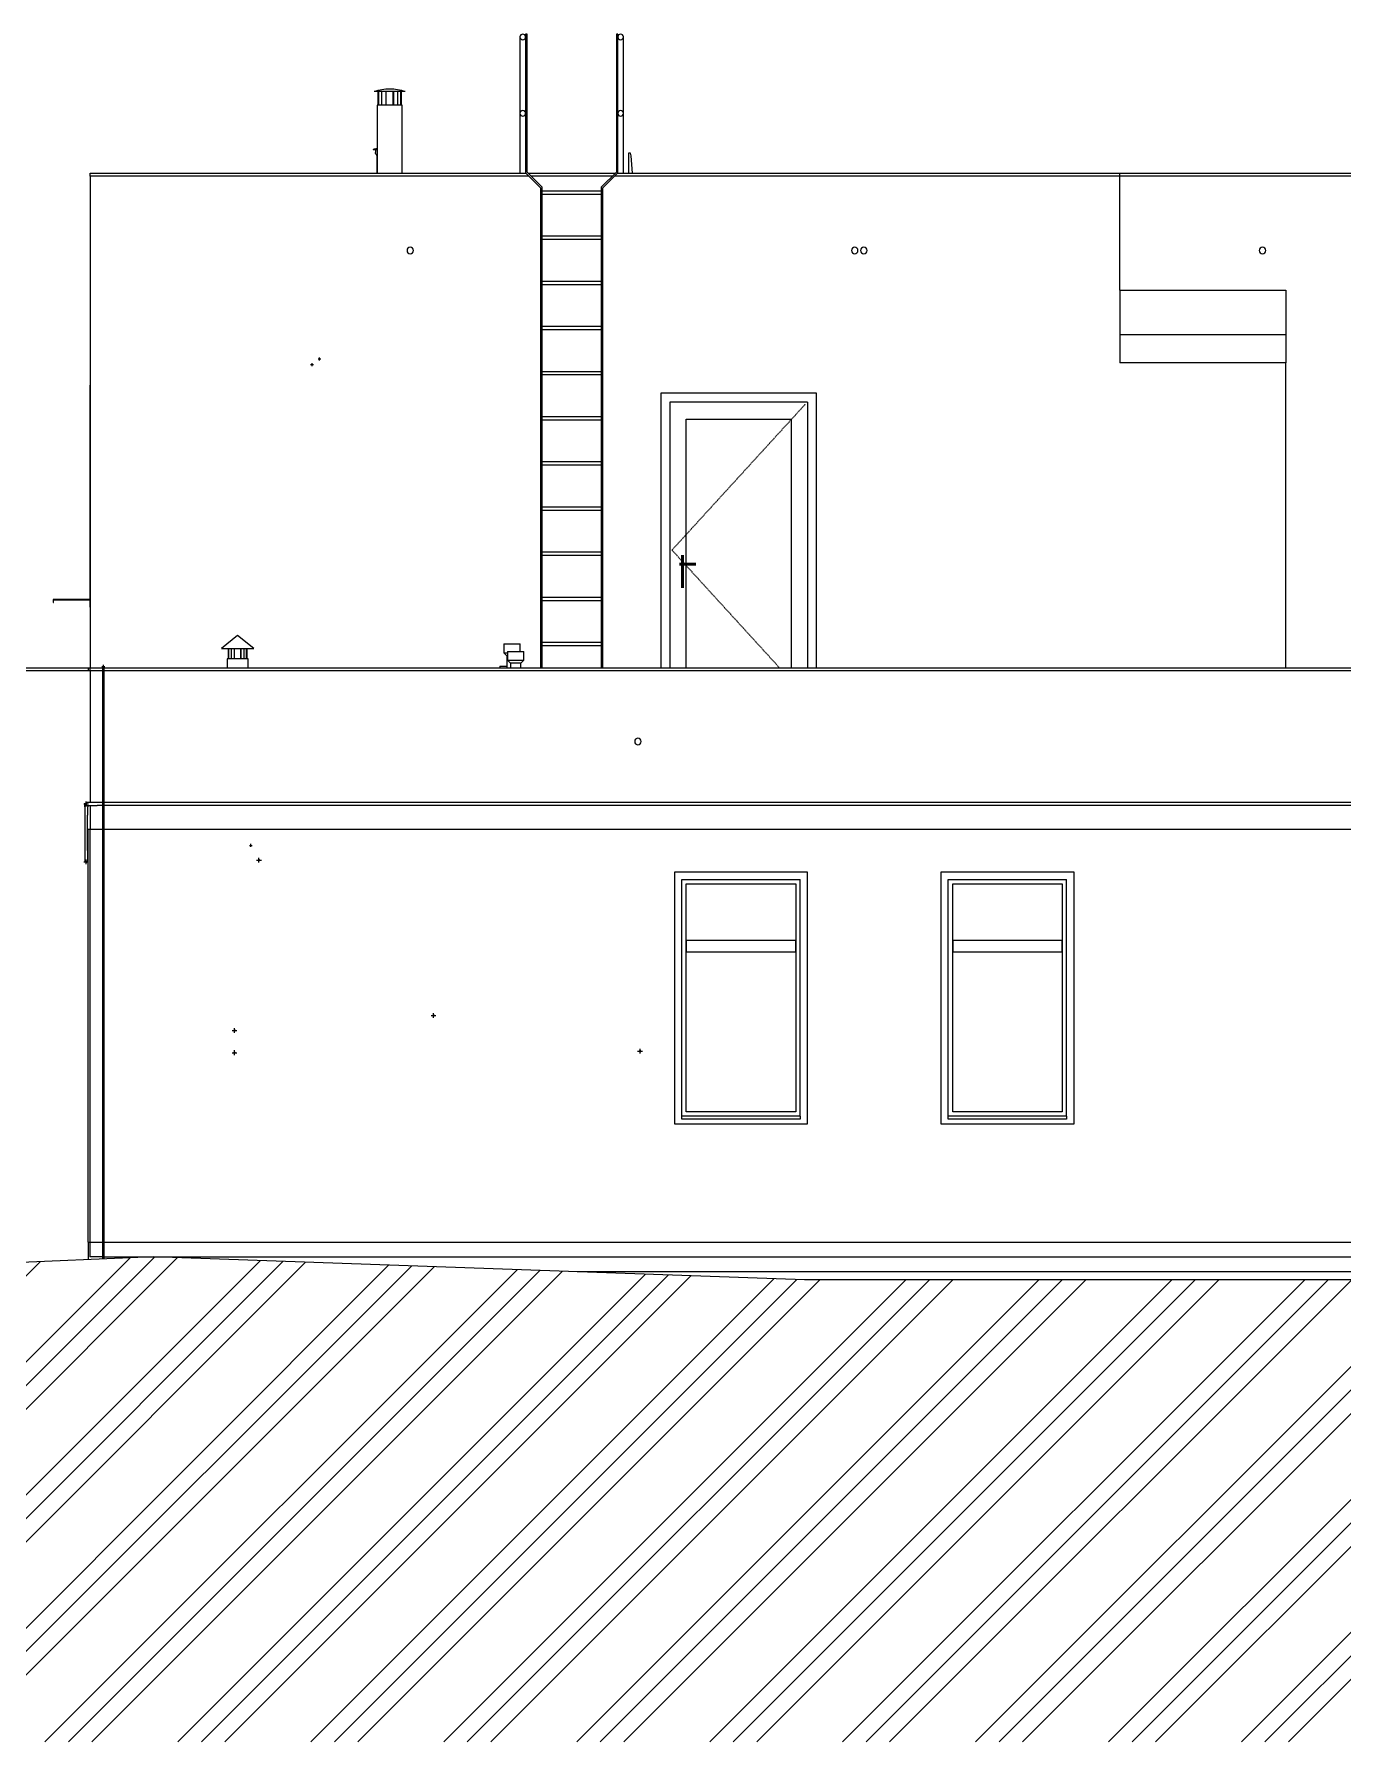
# Model space of a CAD drawing. Header units: millimetres. Extents: x -4051 to 472247, y -45352 to 20466.
# Drawn here: x 406006 to 414846, y -1045 to 10490 of the extents above; entities that cross this region are included whole.
import ezdxf

# ---------------------------------------------------------------- set-up
doc = ezdxf.new("R2010")
doc.units = ezdxf.units.MM
doc.linetypes.add('Čárka', pattern=[6.35, 3.175, -3.175])
for name, color, linetype, lineweight in [('A-DETL-GENF', 92, 'Continuous', 9), ('A-DETL-THIN', 151, 'Continuous', 9), ('A-DOOR', 31, 'Continuous', 9), ('A-DOOR-FRAM', 31, 'Continuous', 9), ('A-FLOR', 192, 'Continuous', 9), ('A-GLAZ', 151, 'Continuous', 9), ('A-ROOF', 132, 'Continuous', 9), ('A-WALL', 113, 'Continuous', 9), ('E-POWR-CNDT', 130, 'Continuous', 9), ('E-POWR-CNTR', 130, 'Continuous', 9), ('E-POWR-DROP', 130, 'Continuous', 9), ('M-EQPM', 50, 'Continuous', 9), ('M-HVAC-CDFF', 50, 'Continuous', 9), ('Q-SPCQ', 91, 'Continuous', 9)]:
    doc.layers.add(name, color=color, linetype=linetype, lineweight=lineweight)

# ---------------------------------------------------------------- blocks, each defined once
blk = doc.blocks.new('OKNO_1k_nadsvetlik - OKNO_1k_nadsvetlik_900 x 1700-1969443-Z-Bourání')
at = {"layer": 'A-GLAZ'}
for p, q in [((20988.807457, 4830), (20088.807457, 4830)), ((20088.807457, 4830), (20088.807457, 3130)), ((20138.807457, 3182), (20138.807457, 4780)), ((20138.807457, 4780), (20938.807457, 4780)), ((20168.807457, 3210), (20168.807457, 4750)), ((20168.807457, 4750), (20908.807457, 4750)), ((20908.807457, 4750), (20908.807457, 3210)), ((20938.807457, 3182), (20938.807457, 4780)), ((20988.807457, 3130), (20988.807457, 4830)), ((20168.807457, 4370), (20908.807457, 4370)), ((20168.807457, 4370), (20168.807457, 4290)), ((20908.807457, 4290), (20168.807457, 4290)), ((20908.807457, 4290), (20908.807457, 4370)), ((20088.807457, 3130), (20988.807457, 3130)), ((20908.807457, 3210), (20168.807457, 3210))]:
    blk.add_line(p, q, dxfattribs=at)
blk = doc.blocks.new('parapet_ext - parapet_ext-1802001-Z-Bourání')
at = {"layer": 'Q-SPCQ'}
for p, q in [((20138.807457, 3160), (20138.807457, 3182)), ((20938.807457, 3182), (20138.807457, 3182)), ((20938.807457, 3160), (20138.807457, 3160)), ((20938.807457, 3182), (20938.807457, 3160))]:
    blk.add_line(p, q, dxfattribs=at)
blk = doc.blocks.new('OKNO_1k_nadsvetlik - OKNO_1k_nadsvetlik_900 x 1500-1969521-Z-Bourání')
at = {"layer": 'A-GLAZ'}
blk.add_line((16142, 6620), (16142, 8120), dxfattribs=at)
blk = doc.blocks.new('parapet_ext - parapet_ext-V196-Z-Bourání')
at = {"layer": 'Q-SPCQ'}
for p, q in [((16142, 6672), (15893, 6672)), ((15893, 6672), (15893, 6650)), ((15893, 6650), (15895, 6650)), ((15895, 6670), (16142, 6670)), ((15895, 6650), (15895, 6670))]:
    blk.add_line(p, q, dxfattribs=at)
blk = doc.blocks.new('Žebřík - Standardní 2-1244553-Z-Bourání')
at = {"layer": 'Q-SPCQ', "color": 41}
for p, q in [((19046, 10471), (19046, 9550)), ((19094, 10490), (19084, 10490)), ((19084, 10490), (19084, 9553)), ((19094, 9557), (19094, 10490)), ((19707, 10490), (19697, 10490)), ((19697, 10490), (19697, 9557)), ((19707, 9553), (19707, 10490)), ((19745, 9550), (19745, 10471)), ((19084, 9553), (19185, 9452)), ((19084, 9550), (19084, 9553)), ((19195, 9456), (19094, 9557)), ((19697, 9557), (19595, 9456)), ((19605, 9452), (19707, 9553)), ((19707, 9553), (19707, 9550)), ((19185, 9452), (19185, 6210)), ((19195, 6210), (19195, 9456)), ((19595, 9430), (19195, 9430)), ((19195, 9410), (19595, 9410)), ((19595, 9456), (19595, 6210)), ((19605, 6210), (19605, 9452)), ((19595, 9125), (19195, 9125)), ((19195, 9105), (19595, 9105)), ((19595, 8820), (19195, 8820)), ((19195, 8800), (19595, 8800)), ((19595, 8515), (19195, 8515)), ((19195, 8495), (19595, 8495)), ((19595, 8210), (19195, 8210)), ((19195, 8190), (19595, 8190)), ((19595, 7905), (19195, 7905)), ((19195, 7885), (19595, 7885)), ((19595, 7600), (19195, 7600)), ((19195, 7580), (19595, 7580)), ((19595, 7295), (19195, 7295)), ((19195, 7275), (19595, 7275)), ((19595, 6990), (19195, 6990)), ((19195, 6970), (19595, 6970)), ((19595, 6685), (19195, 6685)), ((19195, 6665), (19595, 6665)), ((19595, 6380), (19195, 6380)), ((19195, 6360), (19595, 6360))]:
    blk.add_line(p, q, dxfattribs=at)
for centre, start, end in [((19065, 10471), 90, 270), ((19065, 10471), 270, 90), ((19726, 10471), 90, 270), ((19726, 10471), 270, 90), ((19065, 9955), 0, 180), ((19065, 9955), 180, 0), ((19726, 9955), 0, 180), ((19726, 9955), 180, 0)]:
    blk.add_arc(centre, 19, start, end, dxfattribs=at)
for points in [[(19046, 9959), (19046, 9957), (19046, 9956), (19046, 9955)], [(19046, 9955), (19046, 9954), (19046, 9953), (19046, 9951)], [(19081, 9966), (19080, 9966), (19080, 9966), (19079, 9967), (19079, 9968), (19078, 9969), (19077, 9970), (19076, 9970), (19075, 9971), (19075, 9971), (19074, 9971)], [(19084, 9951), (19084, 9953), (19084, 9954), (19084, 9955)], [(19707, 9959), (19707, 9957), (19707, 9956), (19707, 9955)], [(19707, 9955), (19707, 9954), (19707, 9953), (19707, 9951)], [(19742, 9966), (19742, 9966), (19741, 9966), (19741, 9967), (19740, 9968), (19739, 9969), (19738, 9970), (19738, 9970), (19737, 9971), (19736, 9971), (19736, 9971)], [(19745, 9951), (19745, 9953), (19745, 9954), (19745, 9955)]]:
    blk.add_open_spline(points, degree=3, dxfattribs=at)
for points, knots in [([(19048, 9964), (19048, 9963), (19047, 9962), (19047, 9961), (19047, 9961)], [0.654192, 0.654192, 0.654192, 0.654192, 0.7142857, 0.7758452, 0.7758452, 0.7758452, 0.7758452]), ([(19047, 9949), (19047, 9949), (19047, 9948), (19048, 9947), (19048, 9946)], [0.2241548, 0.2241548, 0.2241548, 0.2241548, 0.2857143, 0.345808, 0.345808, 0.345808, 0.345808]), ([(19048, 9946), (19048, 9946), (19049, 9945), (19049, 9944), (19050, 9944), (19050, 9943), (19051, 9942), (19052, 9941), (19053, 9940), (19053, 9940), (19054, 9939), (19055, 9939), (19055, 9939)], [0.3648454, 0.3648454, 0.3648454, 0.3648454, 0.3928571, 0.4285714, 0.4642857, 0.5, 0.5357143, 0.5714286, 0.6071429, 0.6428571, 0.6785714, 0.7142857, 0.7142857, 0.7142857, 0.7142857]), ([(19055, 9971), (19055, 9971), (19054, 9971), (19053, 9970), (19053, 9970), (19052, 9969), (19051, 9968), (19050, 9967), (19049, 9966), (19049, 9966)], [0.2857143, 0.2857143, 0.2857143, 0.2857143, 0.3214286, 0.3571429, 0.3928571, 0.4285714, 0.4642857, 0.5, 0.5714286, 0.5714286, 0.5714286, 0.5714286]), ([(19074, 9939), (19075, 9939), (19075, 9939), (19076, 9940), (19077, 9940), (19078, 9941), (19079, 9942), (19080, 9943), (19080, 9944), (19081, 9944)], [0.2857143, 0.2857143, 0.2857143, 0.2857143, 0.3214286, 0.3571429, 0.3928571, 0.4285714, 0.4642857, 0.5, 0.5714286, 0.5714286, 0.5714286, 0.5714286]), ([(19083, 9961), (19083, 9961), (19082, 9962), (19082, 9963), (19082, 9964)], [0.2241548, 0.2241548, 0.2241548, 0.2241548, 0.2857143, 0.345808, 0.345808, 0.345808, 0.345808]), ([(19082, 9946), (19082, 9947), (19082, 9948), (19083, 9949), (19083, 9949)], [0.654192, 0.654192, 0.654192, 0.654192, 0.7142857, 0.7758452, 0.7758452, 0.7758452, 0.7758452]), ([(19084, 9955), (19084, 9956), (19084, 9958), (19083, 9960), (19083, 9960)], [0, 0, 0, 0, 0.1428571, 0.2061763, 0.2061763, 0.2061763, 0.2061763]), ([(19709, 9964), (19709, 9963), (19708, 9962), (19708, 9961), (19708, 9961)], [0.654192, 0.654192, 0.654192, 0.654192, 0.7142857, 0.7758452, 0.7758452, 0.7758452, 0.7758452]), ([(19708, 9949), (19708, 9949), (19708, 9948), (19709, 9947), (19709, 9946)], [0.2241548, 0.2241548, 0.2241548, 0.2241548, 0.2857143, 0.345808, 0.345808, 0.345808, 0.345808]), ([(19709, 9946), (19710, 9946), (19710, 9945), (19710, 9944), (19711, 9944), (19712, 9943), (19712, 9942), (19713, 9941), (19714, 9940), (19715, 9940), (19716, 9939), (19716, 9939), (19717, 9939)], [0.3648454, 0.3648454, 0.3648454, 0.3648454, 0.3928571, 0.4285714, 0.4642857, 0.5, 0.5357143, 0.5714286, 0.6071429, 0.6428571, 0.6785714, 0.7142857, 0.7142857, 0.7142857, 0.7142857]), ([(19717, 9971), (19716, 9971), (19716, 9971), (19715, 9970), (19714, 9970), (19713, 9969), (19712, 9968), (19711, 9967), (19711, 9966), (19710, 9966)], [0.2857143, 0.2857143, 0.2857143, 0.2857143, 0.3214286, 0.3571429, 0.3928571, 0.4285714, 0.4642857, 0.5, 0.5714286, 0.5714286, 0.5714286, 0.5714286]), ([(19736, 9939), (19736, 9939), (19737, 9939), (19738, 9940), (19738, 9940), (19739, 9941), (19740, 9942), (19741, 9943), (19742, 9944), (19742, 9944)], [0.2857143, 0.2857143, 0.2857143, 0.2857143, 0.3214286, 0.3571429, 0.3928571, 0.4285714, 0.4642857, 0.5, 0.5714286, 0.5714286, 0.5714286, 0.5714286]), ([(19744, 9961), (19744, 9961), (19744, 9962), (19743, 9963), (19743, 9964)], [0.2241548, 0.2241548, 0.2241548, 0.2241548, 0.2857143, 0.345808, 0.345808, 0.345808, 0.345808]), ([(19743, 9946), (19743, 9947), (19744, 9948), (19744, 9949), (19744, 9949)], [0.654192, 0.654192, 0.654192, 0.654192, 0.7142857, 0.7758452, 0.7758452, 0.7758452, 0.7758452]), ([(19745, 9955), (19745, 9956), (19745, 9958), (19745, 9960), (19744, 9960)], [0, 0, 0, 0, 0.1428571, 0.2061763, 0.2061763, 0.2061763, 0.2061763])]:
    blk.add_open_spline(points, degree=3, knots=knots, dxfattribs=at)
blk = doc.blocks.new('DVERE_1k_oblozka - DD03_01_900x1970_koupelna-1549490-Z-Bourání')
at = {"layer": 'A-DOOR'}
for p, q in [((20058, 8005), (20058, 6210)), ((20988, 8005), (20058, 8005)), ((20988, 8005), (20988, 6210)), ((20168, 6210), (20168, 7890)), ((20168, 7890), (20878, 7890)), ((20878, 7890), (20878, 6210))]:
    blk.add_line(p, q, dxfattribs=at)
at = {"layer": 'A-DOOR', "linetype": 'Čárka'}
for p, q in [((20073, 7005), (20973, 7990)), ((20799, 6210), (20073, 7005))]:
    blk.add_line(p, q, dxfattribs=at)
at = {"layer": 'A-DOOR', "lineweight": 50}
for p, q in [((20143, 6970), (20143, 6750)), ((20233, 6910), (20123, 6910))]:
    blk.add_line(p, q, dxfattribs=at)
at = {"layer": 'A-DOOR-FRAM'}
for p, q in [((19998, 8065), (19998, 6210)), ((21048, 8065), (19998, 8065)), ((21048, 6210), (21048, 8065))]:
    blk.add_line(p, q, dxfattribs=at)
blk = doc.blocks.new('DPS_antenna - DPS_antenna-1509611-Z-Bourání')
at = {"layer": 'M-EQPM', "color": 41}
for p, q in [((19791, 9686), (19780, 9686)), ((19780, 9686), (19780, 9551))]:
    blk.add_line(p, q, dxfattribs=at)
at = {"layer": 'M-EQPM', "color": 41, "flags": 128}
blk.add_lwpolyline([(19807, 9550), (19798, 9667), (19792, 9685), (19792, 9686), (19792, 9686), (19791, 9686)], dxfattribs=at)
blk = doc.blocks.new('Komín3 - Komín3-1950367-Z-Bourání')
at = {"layer": 'M-HVAC-CDFF'}
for p, q in [((18064, 10104), (18166, 10104)), ((18087, 10104), (18087, 10010)), ((18092, 10010), (18092, 10104)), ((18114, 10010), (18114, 10104)), ((18140, 10104), (18140, 10010)), ((18142, 10010), (18142, 10104)), ((18166, 10104), (18269, 10104)), ((18190, 10010), (18190, 10104)), ((18193, 10010), (18193, 10104)), ((18219, 10104), (18219, 10010)), ((18241, 10010), (18241, 10104)), ((18246, 10010), (18246, 10104)), ((18081, 10010), (18081, 9550)), ((18166, 10010), (18081, 10010)), ((18251, 10010), (18166, 10010)), ((18251, 9550), (18251, 10010))]:
    blk.add_line(p, q, dxfattribs=at)
at = {"layer": 'M-HVAC-CDFF', "flags": 128}
for points in [[(18062, 10104), (18075, 10108), (18088, 10112), (18101, 10114), (18114, 10117), (18127, 10119), (18141, 10120), (18154, 10121), (18166, 10121)], [(18166, 10121), (18180, 10121), (18193, 10120), (18206, 10118), (18219, 10117), (18233, 10114), (18246, 10111), (18258, 10108), (18270, 10104)]]:
    blk.add_lwpolyline(points, dxfattribs=at)
blk = doc.blocks.new('Komín4 - Komín4-1953879-Z-Bourání')
at = {"layer": 'M-HVAC-CDFF'}
for p, q in [((18056, 9710), (18081, 9710)), ((18056, 9710), (18066, 9710)), ((18070, 9713), (18080, 9713)), ((18070, 9710), (18070, 9690)), ((18075, 9678), (18080, 9678)), ((18080, 9670), (18080, 9550))]:
    blk.add_line(p, q, dxfattribs=at)
at = {"layer": 'M-HVAC-CDFF', "flags": 128}
for points in [[(18055, 9710), (18055, 9710), (18055, 9710), (18055, 9710), (18055, 9710), (18055, 9711), (18055, 9711), (18055, 9711), (18055, 9711), (18055, 9711), (18055, 9711), (18055, 9711), (18055, 9711), (18055, 9711), (18056, 9711), (18056, 9712), (18056, 9712), (18056, 9712), (18056, 9712), (18056, 9712), (18056, 9712), (18056, 9712), (18056, 9712), (18056, 9712), (18056, 9712), (18056, 9712), (18056, 9712), (18057, 9712), (18057, 9712), (18057, 9712), (18057, 9713), (18057, 9713), (18057, 9713), (18057, 9713), (18057, 9713), (18057, 9713), (18057, 9713), (18058, 9713), (18058, 9713), (18058, 9713), (18058, 9713)], [(18058, 9713), (18058, 9713), (18058, 9713), (18058, 9713), (18059, 9713), (18059, 9713), (18060, 9713), (18061, 9713), (18062, 9713), (18063, 9713), (18064, 9713), (18066, 9713), (18067, 9713), (18069, 9713), (18070, 9713), (18072, 9713), (18074, 9713), (18075, 9713)], [(18081, 9713), (18079, 9713), (18077, 9713), (18075, 9713), (18073, 9713), (18071, 9713), (18069, 9713), (18068, 9713), (18066, 9713), (18065, 9713), (18063, 9713), (18062, 9713), (18061, 9713), (18060, 9713), (18060, 9713), (18059, 9713), (18059, 9713), (18058, 9713), (18058, 9713), (18058, 9713), (18058, 9713)], [(18070, 9713), (18070, 9713), (18070, 9713), (18070, 9713), (18070, 9713), (18070, 9713), (18070, 9713), (18070, 9713), (18070, 9714), (18070, 9714), (18070, 9714), (18070, 9714), (18070, 9714), (18070, 9714), (18071, 9714), (18071, 9714), (18071, 9714), (18071, 9714), (18071, 9715), (18071, 9715), (18071, 9715), (18071, 9715), (18071, 9715), (18071, 9715), (18071, 9715), (18071, 9715), (18071, 9715), (18072, 9715), (18072, 9715), (18072, 9715), (18072, 9715), (18072, 9715), (18072, 9715), (18072, 9715), (18072, 9715), (18072, 9715), (18072, 9715), (18073, 9715), (18073, 9715), (18073, 9715), (18073, 9715)], [(18073, 9715), (18073, 9715), (18073, 9715), (18073, 9715), (18074, 9715), (18074, 9715), (18075, 9715), (18075, 9715), (18076, 9715), (18077, 9715), (18078, 9715), (18079, 9715), (18080, 9715)], [(18081, 9715), (18080, 9715), (18078, 9715), (18077, 9715), (18076, 9715), (18076, 9715), (18075, 9715), (18074, 9715), (18074, 9715), (18073, 9715), (18073, 9715), (18073, 9715), (18073, 9715), (18073, 9715)], [(18075, 9678), (18075, 9679), (18075, 9679), (18074, 9680), (18074, 9680), (18073, 9680), (18073, 9681), (18073, 9681), (18072, 9682), (18072, 9682), (18072, 9683), (18072, 9683), (18071, 9684), (18071, 9684), (18071, 9685), (18071, 9685), (18071, 9686), (18070, 9687), (18070, 9687), (18070, 9688), (18070, 9688), (18070, 9689), (18070, 9689), (18070, 9690)], [(18080, 9670), (18080, 9670), (18080, 9671), (18080, 9671), (18080, 9672), (18080, 9672), (18080, 9672), (18080, 9673), (18080, 9673), (18079, 9674), (18079, 9674), (18079, 9674), (18079, 9675), (18079, 9675), (18079, 9675), (18078, 9676), (18078, 9676), (18078, 9676), (18078, 9677), (18077, 9677), (18077, 9677), (18077, 9677), (18076, 9678), (18076, 9678), (18076, 9678), (18076, 9678), (18075, 9678)]]:
    blk.add_lwpolyline(points, dxfattribs=at)
blk = doc.blocks.new('Komín5 - Komín5-V199-Z-Bourání')
at = {"layer": 'M-HVAC-CDFF'}
for p, q in [((17139, 6427), (17029, 6340)), ((17249, 6340), (17139, 6427)), ((17029, 6340), (17139, 6340)), ((17069, 6270), (17069, 6210)), ((17139, 6270), (17069, 6270)), ((17075, 6340), (17075, 6270)), ((17080, 6270), (17080, 6340)), ((17098, 6270), (17098, 6340)), ((17115, 6340), (17115, 6270)), ((17118, 6270), (17118, 6340)), ((17139, 6340), (17249, 6340)), ((17209, 6270), (17139, 6270)), ((17160, 6270), (17160, 6340)), ((17162, 6270), (17162, 6340)), ((17180, 6340), (17180, 6270)), ((17198, 6270), (17198, 6340)), ((17203, 6270), (17203, 6340)), ((17209, 6210), (17209, 6270))]:
    blk.add_line(p, q, dxfattribs=at)
blk = doc.blocks.new('Větrací_vyústka_střecha - Větrací_vyústka_střecha-1989516-Z-Bourání')
at = {"layer": 'M-HVAC-CDFF'}
for q in [(18909, 6210), (18957, 6221)]:
    blk.add_line((18909, 6221), q, dxfattribs=at)
blk = doc.blocks.new('Větrací_vyústka_střecha - Větrací_vyústka_střecha-V200-Z-Bourání')
at = {"layer": 'M-HVAC-CDFF'}
for p, q in [((18937, 6371), (18937, 6311)), ((18937, 6371), (18992, 6371)), ((18992, 6371), (19048, 6371)), ((19048, 6321), (19048, 6371)), ((18937, 6311), (18957, 6290)), ((18937, 6311), (18962, 6311)), ((18957, 6290), (18957, 6210)), ((18962, 6290), (18957, 6290))]:
    blk.add_line(p, q, dxfattribs=at)
blk = doc.blocks.new('Větrací_vyústka_střecha - Větrací_vyústka_střecha-V201-Z-Bourání')
at = {"layer": 'M-HVAC-CDFF'}
for p, q in [((18962, 6321), (18962, 6261)), ((18962, 6321), (19017, 6321)), ((18962, 6261), (18982, 6240)), ((18962, 6261), (19017, 6261)), ((18982, 6240), (18982, 6210)), ((19017, 6240), (18982, 6240)), ((19017, 6321), (19073, 6321)), ((19017, 6261), (19073, 6261)), ((19052, 6240), (19017, 6240)), ((19052, 6240), (19073, 6261)), ((19052, 6210), (19052, 6240)), ((19073, 6261), (19073, 6321))]:
    blk.add_line(p, q, dxfattribs=at)

msp = doc.modelspace()

# ---------------------------------------------------------------- hatches: boundary and pattern name
at = {"layer": 'A-DETL-GENF'}
h = msp.add_hatch(dxfattribs=at)
h.set_pattern_fill('FP_122', style=0, pattern_type=2)
h.set_pattern_definition([(45, (441408.24, 0), (-449.013, 449.013), []), (45, (441567, 0), (0, 898.0256), []), (45, (441249.5, 0), (0, 898.0256), [])])
h.paths.add_polyline_path([(423686, -1045), (423686, 1954), (422168, 1954), (415149, 2076), (411209, 2076), (406812, 2230), (403595, 2098), (393850, 2438), (384621, 2846), (381356, 2445), (379841, 2445), (379841, -1045), (420927, -1045)])
at = {"layer": 'E-POWR-DROP'}
for color, points in [(41, [(407884, 8253), (407887, 8255), (407889, 8256), (407889, 8260), (407887, 8263), (407883, 8263), (407881, 8262), (407879, 8258), (407881, 8255), (407883, 8254)]), (41, [(407934, 8291), (407937, 8292), (407939, 8295), (407939, 8298), (407937, 8301), (407933, 8301), (407931, 8300), (407930, 8295), (407931, 8293), (407933, 8291)]), (41, [(406474, 6214), (406476, 6215), (406478, 6216), (406479, 6220), (406476, 6223), (406473, 6224), (406470, 6222), (406469, 6219), (406470, 6215), (406473, 6214)]), (256, [(406361, 5281), (406366, 5286), (406367, 5289), (406367, 5292), (406363, 5298), (406356, 5299), (406352, 5296), (406349, 5290), (406352, 5284), (406354, 5282), (406358, 5282)]), (41, [(407470, 5005), (407473, 5006), (407475, 5008), (407475, 5012), (407473, 5014), (407469, 5014), (407467, 5013), (407465, 5010), (407467, 5006), (407469, 5005)]), (256, [(406361, 4891), (406366, 4896), (406367, 4898), (406367, 4902), (406363, 4908), (406356, 4909), (406352, 4906), (406349, 4900), (406352, 4894), (406354, 4892), (406358, 4892)]), (256, [(407527, 4901), (407532, 4906), (407533, 4908), (407533, 4912), (407529, 4918), (407522, 4919), (407518, 4916), (407516, 4910), (407518, 4904), (407520, 4902), (407525, 4902)]), (256, [(408707, 3852), (408712, 3857), (408713, 3859), (408713, 3863), (408709, 3869), (408702, 3870), (408698, 3867), (408695, 3861), (408698, 3855), (408700, 3853), (408704, 3853)]), (256, [(407362, 3751), (407368, 3756), (407369, 3758), (407369, 3762), (407364, 3768), (407358, 3769), (407354, 3766), (407351, 3760), (407354, 3754), (407355, 3752), (407360, 3752)]), (256, [(407362, 3602), (407368, 3606), (407369, 3608), (407369, 3613), (407364, 3618), (407358, 3619), (407354, 3617), (407351, 3610), (407354, 3604), (407355, 3603), (407360, 3602)]), (256, [(410102, 3611), (410107, 3616), (410108, 3618), (410108, 3622), (410104, 3628), (410097, 3629), (410093, 3626), (410090, 3620), (410093, 3614), (410095, 3612), (410099, 3612)])]:
    msp.add_hatch(color=color, dxfattribs=at).paths.add_polyline_path(points)

# ---------------------------------------------------------------- linework, layer by layer
at = {"layer": 'A-DETL-THIN'}
for p, q in [((406812, 2230), (403596, 2098)), ((411209, 2076), (406812, 2230)), ((415169, 2076), (411209, 2076))]:
    msp.add_line(p, q, dxfattribs=at)
at = {"layer": 'A-FLOR'}
for p, q in [((413341, 8760), (414461, 8760)), ((413341, 8760), (413341, 8270)), ((414461, 8760), (414461, 8270)), ((414461, 8460), (413341, 8460)), ((406372, 2330), (406469, 2330)), ((406372, 2330), (406372, 2212)), ((406479, 2330), (419304, 2330)), ((418176, 2130), (409675, 2130))]:
    msp.add_line(p, q, dxfattribs=at)
at = {"layer": 'A-ROOF', "color": 41}
for p, q in [((406385, 9550), (409329, 9550)), ((406385, 9530), (406385, 9550)), ((409343, 9550), (409931, 9550)), ((409946, 9550), (419304, 9550)), ((413341, 9530), (413341, 9550)), ((390344, 6210), (406470, 6210)), ((406372, 6210), (406372, 6190)), ((406385, 6190), (406385, 6210)), ((406469, 6190), (406385, 6190)), ((406478, 6210), (418176, 6210))]:
    msp.add_line(p, q, dxfattribs=at)
at = {"layer": 'A-WALL'}
for p, q in [((409349, 9530), (406385, 9530)), ((406385, 9530), (406385, 6210)), ((409911, 9530), (409363, 9530)), ((419304, 9530), (409926, 9530)), ((413341, 8760), (413341, 9530)), ((414461, 8270), (413341, 8270)), ((414461, 6210), (414461, 8270)), ((406385, 6190), (406385, 5300)), ((418176, 6190), (406479, 6190)), ((406385, 5280), (406385, 5120)), ((406372, 5120), (406469, 5120)), ((406382, 5120), (406382, 2230)), ((406479, 5120), (417926, 5120)), ((406469, 2230), (406382, 2230)), ((406479, 2230), (418176, 2230))]:
    msp.add_line(p, q, dxfattribs=at)
at = {"layer": 'A-WALL', "color": 41}
for p, q in [((406385, 6190), (390244, 6190)), ((406372, 2330), (406372, 5120))]:
    msp.add_line(p, q, dxfattribs=at)
at = {"layer": 'A-WALL'}
for centre, start, end in [((408547, 9028), 0, 180), ((408547, 9028), 180, 0), ((411549, 9028), 0, 180), ((411549, 9028), 180, 0), ((411611, 9028), 0, 180), ((411611, 9028), 180, 0), ((414304, 9028), 0, 180), ((414304, 9028), 180, 0), ((410085, 5712), 0, 180), ((410085, 5712), 180, 0)]:
    msp.add_arc(centre, 22, start, end, dxfattribs=at)
at = {"layer": 'E-POWR-CNDT', "color": 41}
for p, q in [((406469, 6199), (406469, 6166)), ((406469, 6166), (406469, 2216)), ((406479, 6166), (406479, 6199)), ((406479, 2216), (406479, 6166))]:
    msp.add_line(p, q, dxfattribs=at)
at = {"layer": 'E-POWR-CNDT'}
for p, q in [((406348, 5270), (406348, 5215)), ((406349, 5215), (406349, 4975)), ((406367, 4975), (406367, 5215)), ((406368, 5215), (406368, 5270)), ((406433, 5300), (406378, 5300)), ((406378, 5280), (406433, 5280)), ((406469, 5299), (406433, 5299)), ((406433, 5281), (406469, 5281)), ((418141, 5299), (406479, 5299)), ((406479, 5281), (415621, 5281)), ((406348, 4975), (406348, 4920)), ((406368, 4920), (406368, 4975))]:
    msp.add_line(p, q, dxfattribs=at)
at = {"layer": 'E-POWR-CNDT', "color": 41, "flags": 128}
for points in [[(406469, 6218), (406469, 6218), (406469, 6217), (406469, 6217), (406469, 6217), (406469, 6216), (406469, 6216), (406469, 6215), (406469, 6215), (406469, 6214), (406469, 6214), (406469, 6213), (406469, 6213), (406469, 6212), (406469, 6212), (406469, 6211), (406469, 6210), (406469, 6210), (406469, 6209), (406469, 6208), (406469, 6208), (406469, 6207), (406469, 6206), (406469, 6205), (406469, 6205), (406469, 6204), (406469, 6203), (406469, 6202), (406469, 6202), (406469, 6201), (406469, 6200), (406469, 6199), (406469, 6199)], [(406479, 6199), (406479, 6200), (406479, 6201), (406479, 6201), (406479, 6202), (406479, 6203), (406479, 6204), (406479, 6204), (406479, 6205), (406479, 6206), (406479, 6207), (406479, 6207), (406479, 6208), (406479, 6209), (406479, 6210), (406479, 6210), (406479, 6211), (406479, 6212), (406479, 6212), (406479, 6213), (406479, 6213), (406479, 6214), (406479, 6214), (406479, 6215), (406479, 6215), (406479, 6216), (406479, 6216), (406479, 6217), (406479, 6217)]]:
    msp.add_lwpolyline(points, dxfattribs=at)
at = {"layer": 'E-POWR-CNDT', "flags": 128}
for points in [[(406348, 5290), (406348, 5291), (406348, 5291), (406348, 5292), (406349, 5292), (406349, 5292), (406349, 5293), (406349, 5293), (406349, 5294), (406349, 5294), (406349, 5294), (406349, 5295)], [(406348, 5270), (406348, 5271), (406348, 5272), (406348, 5272), (406348, 5273), (406348, 5274), (406348, 5275), (406348, 5276), (406348, 5276), (406348, 5277), (406348, 5278), (406348, 5279), (406348, 5279), (406348, 5280), (406348, 5281), (406348, 5281), (406348, 5282), (406348, 5283), (406348, 5283), (406348, 5284), (406348, 5284), (406348, 5285), (406348, 5285), (406348, 5286), (406348, 5286), (406348, 5287), (406348, 5287)], [(406358, 5300), (406359, 5300), (406359, 5300), (406360, 5300), (406360, 5300), (406360, 5300), (406361, 5300)], [(406378, 5300), (406378, 5300), (406377, 5300), (406376, 5300), (406375, 5300), (406374, 5300), (406374, 5300), (406373, 5300), (406372, 5300), (406371, 5300), (406371, 5300), (406370, 5300), (406369, 5300), (406368, 5300), (406368, 5300), (406367, 5300), (406366, 5300), (406366, 5300), (406365, 5300), (406365, 5300), (406364, 5300), (406363, 5300), (406363, 5300), (406362, 5300), (406362, 5300), (406362, 5300), (406361, 5300), (406361, 5300), (406360, 5300), (406360, 5300), (406360, 5300), (406359, 5300), (406359, 5300), (406359, 5300), (406359, 5300), (406359, 5300), (406359, 5300), (406358, 5300), (406358, 5300), (406358, 5300)], [(406358, 5280), (406358, 5280), (406358, 5280), (406358, 5280), (406359, 5280), (406359, 5280), (406359, 5280), (406359, 5280), (406359, 5280), (406360, 5280), (406360, 5280), (406360, 5280), (406361, 5280), (406361, 5280), (406361, 5280), (406362, 5280), (406362, 5280), (406363, 5280), (406363, 5280), (406364, 5280), (406364, 5280), (406365, 5280), (406366, 5280), (406366, 5280), (406367, 5280), (406368, 5280), (406368, 5280), (406369, 5280), (406370, 5280), (406370, 5280), (406371, 5280), (406372, 5280), (406373, 5280), (406373, 5280), (406374, 5280), (406375, 5280), (406376, 5280), (406377, 5280), (406377, 5280), (406378, 5280), (406378, 5280)], [(406368, 5280), (406368, 5279), (406368, 5279), (406368, 5278), (406368, 5277), (406368, 5276), (406368, 5276), (406368, 5275), (406368, 5274), (406368, 5273), (406368, 5273), (406368, 5272), (406368, 5271), (406368, 5270), (406368, 5270)], [(406348, 4920), (406348, 4919), (406348, 4918), (406348, 4918), (406348, 4917), (406348, 4916), (406348, 4915), (406348, 4914), (406348, 4914), (406348, 4913), (406348, 4912), (406348, 4911), (406348, 4911), (406348, 4910), (406348, 4909), (406348, 4909), (406348, 4908), (406348, 4907), (406348, 4907), (406348, 4906), (406348, 4906), (406348, 4905), (406348, 4905), (406348, 4904), (406348, 4904), (406348, 4903), (406348, 4903), (406348, 4902), (406348, 4902), (406348, 4902), (406348, 4901), (406348, 4901), (406348, 4901), (406348, 4901), (406348, 4900), (406348, 4900), (406348, 4900), (406348, 4900), (406348, 4900), (406348, 4900)], [(406368, 4900), (406368, 4900), (406368, 4900), (406368, 4900), (406368, 4900), (406368, 4900), (406368, 4901), (406368, 4901), (406368, 4901), (406368, 4901), (406368, 4902), (406368, 4902), (406368, 4902), (406368, 4903), (406368, 4903), (406368, 4903), (406368, 4904), (406368, 4904), (406368, 4905), (406368, 4906), (406368, 4906), (406368, 4907), (406368, 4907), (406368, 4908), (406368, 4909), (406368, 4909), (406368, 4910), (406368, 4911), (406368, 4911), (406368, 4912), (406368, 4913), (406368, 4914), (406368, 4914), (406368, 4915), (406368, 4916), (406368, 4917), (406368, 4917), (406368, 4918), (406368, 4919), (406368, 4920), (406368, 4920)]]:
    msp.add_lwpolyline(points, dxfattribs=at)
at = {"layer": 'E-POWR-CNTR', "color": 41}
for p, q in [((407934, 8286), (407934, 8306)), ((407874, 8258), (407894, 8258)), ((407884, 8248), (407884, 8268)), ((407924, 8296), (407944, 8296)), ((406464, 6219), (406484, 6219)), ((406474, 6209), (406474, 6229)), ((406474, 6204), (406474, 6199)), ((407460, 5010), (407480, 5010)), ((407470, 5000), (407470, 5020))]:
    msp.add_line(p, q, dxfattribs=at)
at = {"layer": 'E-POWR-CNTR'}
for p, q in [((406342, 5290), (406374, 5290)), ((406358, 5274), (406358, 5306)), ((406342, 4900), (406374, 4900)), ((406358, 4884), (406358, 4916)), ((407509, 4910), (407541, 4910)), ((407525, 4894), (407525, 4926)), ((408688, 3861), (408720, 3861)), ((408704, 3845), (408704, 3877)), ((407344, 3760), (407376, 3760)), ((407360, 3744), (407360, 3776)), ((407344, 3610), (407376, 3610)), ((407360, 3594), (407360, 3626)), ((410083, 3620), (410115, 3620)), ((410099, 3604), (410099, 3636))]:
    msp.add_line(p, q, dxfattribs=at)

# ---------------------------------------------------------------- block references
at = {"layer": 'A-DOOR', "linetype": 'Čárka'}
msp.add_blockref('DVERE_1k_oblozka - DD03_01_900x1970_koupelna-1549490-Z-Bourání', (390242, 0), dxfattribs=at)
at = {"layer": 'A-GLAZ'}
for name, p in [('OKNO_1k_nadsvetlik - OKNO_1k_nadsvetlik_900 x 1500-1969521-Z-Bourání', (390242, 0)), ('OKNO_1k_nadsvetlik - OKNO_1k_nadsvetlik_900 x 1700-1969443-Z-Bourání', (390242, 0)), ('OKNO_1k_nadsvetlik - OKNO_1k_nadsvetlik_900 x 1700-1969443-Z-Bourání', (392042, 0))]:
    msp.add_blockref(name, p, dxfattribs=at)
at = {"layer": 'M-EQPM', "color": 41}
msp.add_blockref('DPS_antenna - DPS_antenna-1509611-Z-Bourání', (390242, 0), dxfattribs=at)
at = {"layer": 'M-HVAC-CDFF'}
for name in ['Komín3 - Komín3-1950367-Z-Bourání', 'Komín4 - Komín4-1953879-Z-Bourání', 'Komín5 - Komín5-V199-Z-Bourání', 'Větrací_vyústka_střecha - Větrací_vyústka_střecha-V200-Z-Bourání', 'Větrací_vyústka_střecha - Větrací_vyústka_střecha-V201-Z-Bourání', 'Větrací_vyústka_střecha - Větrací_vyústka_střecha-1989516-Z-Bourání']:
    msp.add_blockref(name, (390242, 0), dxfattribs=at)
at = {"layer": 'Q-SPCQ', "color": 41}
msp.add_blockref('Žebřík - Standardní 2-1244553-Z-Bourání', (390242, 0), dxfattribs=at)
at = {"layer": 'Q-SPCQ'}
for name, p in [('parapet_ext - parapet_ext-V196-Z-Bourání', (390242, 0)), ('parapet_ext - parapet_ext-1802001-Z-Bourání', (390242, 0)), ('parapet_ext - parapet_ext-1802001-Z-Bourání', (392042, 0))]:
    msp.add_blockref(name, p, dxfattribs=at)

doc.saveas('drawing.dxf')
